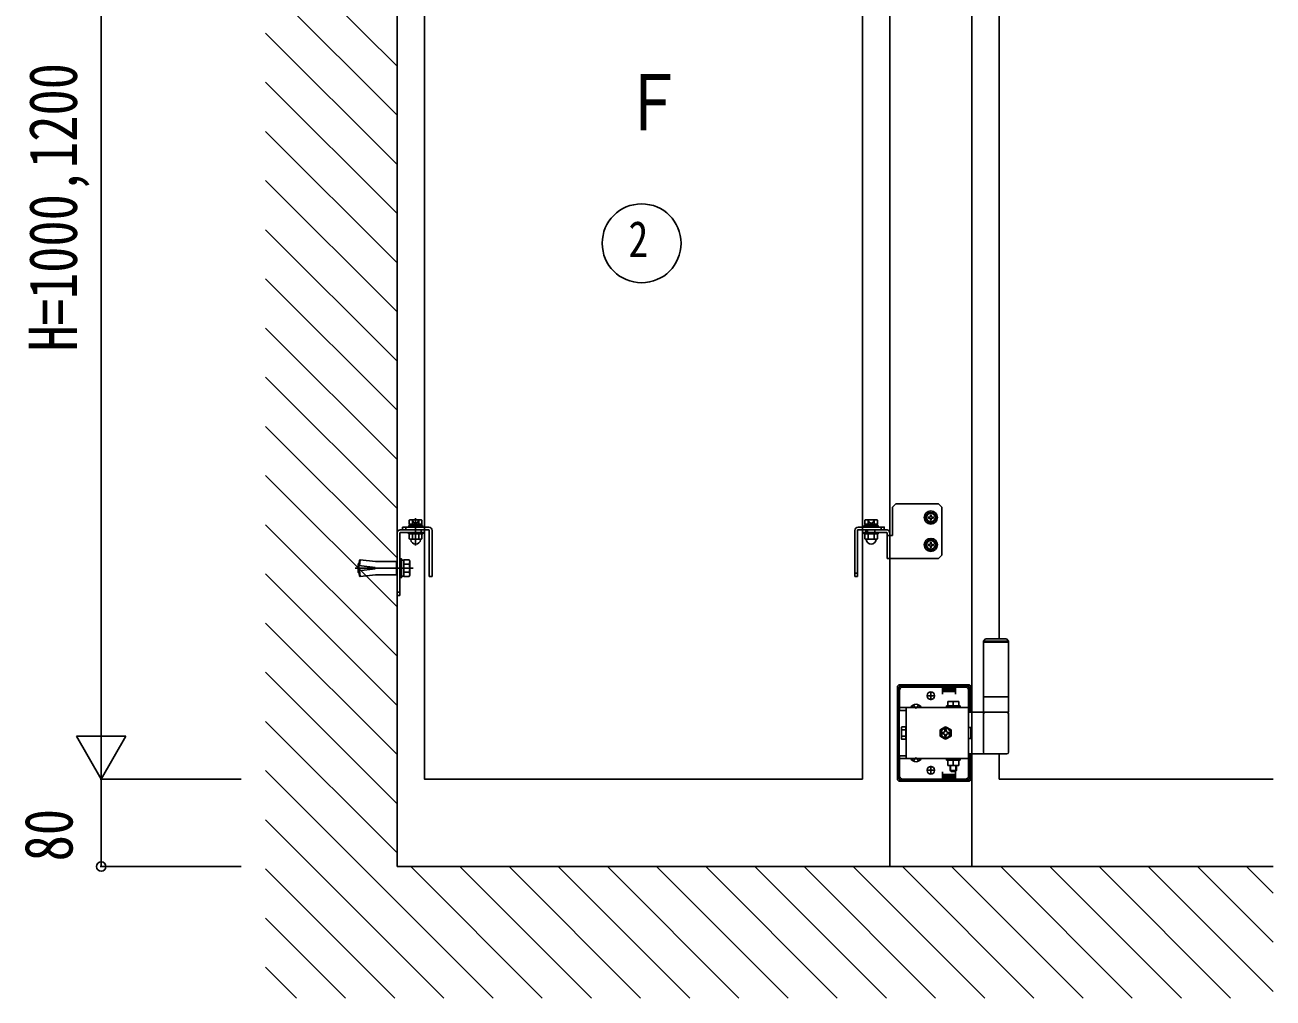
# Model space of a CAD drawing. Units: millimetres, scale not verified. Extents: x -4205 to 4205, y -2970 to 2970.
# Drawn here: x -1375 to -235, y -301 to 588 of the extents above; entities that cross this region are included whole.
import ezdxf
from ezdxf.enums import TextEntityAlignment as Align

# ---------------------------------------------------------------- set-up
doc = ezdxf.new("R2010")
doc.units = ezdxf.units.MM
doc.header["$LTSCALE"] = 20
doc.layers.add('0-3_YKK_A1', color=4, linetype='Continuous')
doc.layers.add('0-4_YKK_D', color=6, linetype='Continuous')
doc.styles.add('ＭＳ ゴシック', font='')
doc.styles.get('ＭＳ ゴシック').set_extended_font_data('MS Gothic')

msp = doc.modelspace()

# ---------------------------------------------------------------- linework, layer by layer
at = {"layer": '0-3_YKK_A1'}
for p, q in [((-584.85, -181), (-584.85, 1115.5)), ((-509.85, -181), (-509.85, 1115.5)), ((-484.85, 27), (-484.85, 922)), ((-1034.85, 549.99), (-1154.85, 669.99)), ((-1034.85, 505.09), (-1154.85, 625.09)), ((-1034.85, 460.18), (-1154.85, 580.18)), ((-1034.85, 415.28), (-1154.85, 535.28)), ((-1034.85, 370.38), (-1154.85, 490.38)), ((-1034.85, 325.48), (-1154.85, 445.48)), ((-1034.85, 280.58), (-1154.85, 400.58)), ((-1034.85, 235.68), (-1154.85, 355.68)), ((-1034.85, 190.78), (-1154.85, 310.78)), ((-1034.85, 145.88), (-1154.85, 265.88)), ((-1034.85, 100.97), (-1154.85, 220.97)), ((-1034.85, 56.07), (-1154.85, 176.07)), ((-579.35, 150.25), (-582.35, 147.25)), ((-540.35, 150.25), (-579.35, 150.25)), ((-540.35, 150.25), (-537.35, 147.25)), ((-1017.85, 137.31), (-1017.85, 112.24)), ((-582.35, 121.45), (-582.35, 147.25)), ((-537.35, 103.25), (-537.35, 147.25)), ((-1034.85, 11.17), (-1154.85, 131.17)), ((-1029.85, 129), (-1029.85, 126.5)), ((-1026.85, 126.5), (-1026.85, 129)), ((-1011.6, 130.6), (-1024.1, 130.6)), ((-1024.1, 130.6), (-1024.1, 129)), ((-1011.6, 129), (-1024.1, 129)), ((-1022.85, 135.8), (-1023.63, 135.35)), ((-1023.43, 130.6), (-1023.43, 131.8)), ((-1022.85, 135.8), (-1012.85, 135.8)), ((-1020.74, 131.8), (-1020.74, 135.35)), ((-1014.97, 131.8), (-1014.97, 135.35)), ((-1012.85, 135.8), (-1012.08, 135.35)), ((-1012.85, 124), (-1012.85, 126.5)), ((-1012.28, 130.6), (-1012.28, 131.8)), ((-1012.08, 131.8), (-1012.08, 135.35)), ((-1011.6, 130.6), (-1011.6, 129)), ((-1005.35, 126), (-1005.35, 84)), ((-1002.85, 84), (-1002.85, 126)), ((-616.85, 84), (-616.85, 126)), ((-614.35, 126), (-614.35, 84)), ((-589.85, 126.5), (-613.85, 126.5)), ((-587.85, 126.5), (-609.85, 126.5)), ((-609.85, 126.5), (-609.85, 124)), ((-608.1, 130.6), (-595.6, 130.6)), ((-608.1, 130.6), (-608.1, 129)), ((-608.1, 129), (-595.6, 129)), ((-606.85, 135.8), (-607.63, 135.35)), ((-607.63, 131.8), (-607.63, 135.35)), ((-607.43, 130.6), (-607.43, 131.8)), ((-596.85, 135.8), (-606.85, 135.8)), ((-606.85, 124), (-606.85, 126.5)), ((-605.1, 124), (-605.1, 126.5)), ((-604.74, 131.8), (-604.74, 135.35)), ((-598.97, 131.8), (-598.97, 135.35)), ((-598.6, 124), (-598.6, 126.5)), ((-596.85, 135.8), (-596.08, 135.35)), ((-596.28, 130.6), (-596.28, 131.8)), ((-595.6, 130.6), (-595.6, 129)), ((-592.85, 126.5), (-592.85, 129)), ((-1034.85, 66.5), (-1034.85, 123.5)), ((-1032.35, 123.5), (-1032.35, 66.5)), ((-1009.85, 124), (-1031.85, 124)), ((-1023.63, 122.55), (-1022.85, 123)), ((-1022.85, 123), (-1012.85, 123)), ((-1021.1, 124), (-1021.1, 123)), ((-1020.74, 122.55), (-1020.74, 118.45)), ((-1014.97, 122.55), (-1014.97, 118.45)), ((-1014.6, 124), (-1014.6, 123)), ((-1012.08, 122.55), (-1012.85, 123)), ((-609.85, 124), (-587.85, 124)), ((-607.63, 122.55), (-606.85, 123)), ((-596.85, 123), (-606.85, 123)), ((-605.1, 124), (-605.1, 123)), ((-604.74, 122.55), (-604.74, 118.45)), ((-598.97, 122.55), (-598.97, 118.45)), ((-598.6, 124), (-598.6, 123)), ((-596.08, 122.55), (-596.85, 123)), ((-587.35, 123.5), (-587.35, 100.25)), ((-584.85, 123.5), (-584.85, 121.45)), ((-584.85, 121.45), (-584.85, 100.25)), ((-540.35, 100.25), (-537.35, 103.25)), ((-1073.2, 91.5), (-1020.03, 91.5)), ((-1069.85, 96), (-1070.35, 95.5)), ((-1070.35, 95.5), (-1070.35, 87.5)), ((-1069.85, 96), (-1069.85, 87)), ((-1069.85, 96), (-1069.48, 95.96)), ((-1069.74, 93.81), (-1069.14, 98.75)), ((-1054.85, 92), (-1069.74, 93.81)), ((-1069.25, 93.75), (-1068.59, 99.19)), ((-1069.14, 98.75), (-1068.59, 99.19)), ((-1068.58, 99.21), (-1054.52, 97.5)), ((-1054.85, 91), (-1054.85, 92)), ((-1054.52, 97.5), (-1035.35, 97.5)), ((-1035.35, 97.5), (-1035.35, 85.5)), ((-1034.85, 97), (-1035.35, 97.5)), ((-1034.85, 86), (-1034.85, 97)), ((-1028.75, 98.75), (-1030.75, 98.75)), ((-1028.75, 99.01), (-1023.83, 99.01)), ((-1028.75, 99.01), (-1028.75, 83.99)), ((-1028.75, 95.25), (-1023.83, 95.25)), ((-1023.25, 98), (-1023.83, 99.01)), ((-1023.25, 98), (-1023.25, 85)), ((-1034.85, -33.73), (-1154.85, 86.27)), ((-1070.35, 87.5), (-1069.85, 87)), ((-1069.85, 87), (-1069.48, 87.04)), ((-1054.85, 91), (-1069.74, 89.19)), ((-1069.74, 89.19), (-1069.14, 84.25)), ((-1069.25, 89.25), (-1068.59, 83.81)), ((-1069.14, 84.25), (-1068.59, 83.81)), ((-1068.58, 83.79), (-1054.52, 85.5)), ((-1054.52, 85.5), (-1035.35, 85.5)), ((-1034.85, 86), (-1035.35, 85.5)), ((-1028.75, 84.25), (-1030.75, 84.25)), ((-1028.75, 87.75), (-1023.83, 87.75)), ((-1028.75, 83.99), (-1023.83, 83.99)), ((-1023.25, 85), (-1023.83, 83.99)), ((-1005.35, 84), (-1002.85, 84)), ((-616.85, 87), (-614.35, 87)), ((-614.35, 84), (-616.85, 84)), ((-1034.85, 69.5), (-1032.35, 69.5)), ((-1032.35, 66.5), (-1034.85, 66.5)), ((-1034.85, -78.63), (-1154.85, 41.37)), ((-497.35, 27), (-499.35, 25)), ((-499.35, 25), (-476.35, 25)), ((-499.35, 24), (-476.35, 24)), ((-497.35, 27), (-478.35, 27)), ((-478.35, 27), (-476.35, 25)), ((-1034.85, -123.53), (-1154.85, -3.53)), ((-577.85, -101), (-577.85, -17)), ((-576.35, -101), (-576.35, -17)), ((-575.85, -15), (-512.85, -15)), ((-575.85, -16.5), (-512.85, -16.5)), ((-575.85, -20), (-575.85, -38.3)), ((-536.85, -17), (-572.85, -17)), ((-547.35, -29), (-547.35, -21)), ((-536.85, -23.5), (-536.85, -17)), ((-524.85, -18), (-536.85, -18)), ((-524.85, -21), (-536.85, -21)), ((-535.85, -19.5), (-535.85, -16.5)), ((-535.85, -19.5), (-525.85, -19.5)), ((-525.85, -19.5), (-525.85, -16.5)), ((-524.85, -23.5), (-524.85, -17)), ((-515.85, -17), (-524.85, -17)), ((-521.35, -16.5), (-521.35, -15)), ((-513.35, -16.5), (-513.35, -15)), ((-512.85, -98), (-512.85, -20)), ((-512.35, -40), (-512.35, -17)), ((-510.85, -40), (-510.85, -17)), ((-563.2, -33.3), (-562, -35.77)), ((-558.5, -33.3), (-559.71, -35.77)), ((-551.35, -25), (-543.35, -25)), ((-550.6, -25.25), (-550.6, -24.75)), ((-544.1, -25.25), (-544.1, -24.75)), ((-531.85, -30.2), (-531.85, -34.2)), ((-521.85, -30.2), (-531.85, -30.2)), ((-526.85, -34.2), (-526.85, -30.63)), ((-521.85, -34.2), (-521.85, -30.2)), ((-499.35, -26), (-476.35, -26)), ((-575.85, -35.8), (-512.85, -35.8)), ((-569.85, -38.3), (-575.85, -38.3)), ((-569.85, -38.3), (-569.85, -35.8)), ((-569.85, -38.3), (-569.85, -79.7)), ((-565.6, -35.29), (-565.6, -35.8)), ((-556.1, -35.29), (-565.6, -35.29)), ((-556.1, -35.8), (-565.6, -35.8)), ((-562, -35.77), (-560.85, -36.38)), ((-559.71, -35.77), (-560.85, -36.38)), ((-556.1, -35.29), (-556.1, -35.8)), ((-533.1, -34.2), (-533.1, -35.8)), ((-520.6, -34.2), (-533.1, -34.2)), ((-533.1, -35.8), (-520.6, -35.8)), ((-531.85, -34.2), (-521.85, -34.2)), ((-520.6, -35.8), (-520.6, -34.2)), ((-509.85, -40), (-512.85, -40)), ((-512.35, -38.3), (-510.85, -38.3)), ((-476.35, -40), (-509.85, -40)), ((-499.35, -76.5), (-499.35, -41.5)), ((-476.35, -76.5), (-476.35, -41.5)), ((-1034.85, -168.43), (-1154.85, -48.43)), ((-574.15, -54), (-573.71, -53.23)), ((-574.15, -54), (-574.15, -64)), ((-570.15, -53.23), (-573.71, -53.23)), ((-570.15, -56.11), (-573.71, -56.11)), ((-570.15, -64.77), (-570.15, -53.23)), ((-570.15, -55.1), (-569.85, -55.1)), ((-570.15, -62.9), (-570.15, -55.1)), ((-538.85, -56.11), (-533.85, -53.23)), ((-538.85, -61.89), (-538.85, -56.11)), ((-534.45, -57.09), (-534.45, -55.85)), ((-534.45, -55.85), (-533.25, -55.85)), ((-533.85, -53.23), (-528.85, -56.11)), ((-533.25, -55.85), (-533.25, -57.09)), ((-528.85, -56.11), (-528.85, -61.89)), ((-574.15, -64), (-573.71, -64.77)), ((-570.15, -61.89), (-573.71, -61.89)), ((-570.15, -64.77), (-573.71, -64.77)), ((-570.15, -62.9), (-569.85, -62.9)), ((-533.85, -64.77), (-538.85, -61.89)), ((-537, -58.4), (-535.76, -58.4)), ((-537, -59.6), (-537, -58.4)), ((-535.76, -59.6), (-537, -59.6)), ((-528.85, -61.89), (-533.85, -64.77)), ((-533.25, -60.91), (-533.25, -62.15)), ((-530.7, -59.6), (-531.94, -59.6)), ((-569.85, -79.7), (-575.85, -79.7)), ((-575.85, -79.7), (-575.85, -98)), ((-569.85, -79.7), (-569.85, -82.2)), ((-512.85, -78), (-509.85, -78)), ((-512.35, -101), (-512.35, -78)), ((-512.35, -79.7), (-510.85, -79.7)), ((-510.85, -101), (-510.85, -78)), ((-509.85, -78), (-477.85, -78)), ((-484.85, -101), (-484.85, -78)), ((-575.85, -82.2), (-512.85, -82.2)), ((-556.1, -82.2), (-565.6, -82.2)), ((-565.6, -82.71), (-565.6, -82.2)), ((-556.1, -82.71), (-565.6, -82.71)), ((-563.2, -84.7), (-562, -82.23)), ((-562, -82.23), (-560.85, -81.62)), ((-559.71, -82.23), (-560.85, -81.62)), ((-558.5, -84.7), (-559.71, -82.23)), ((-556.1, -82.71), (-556.1, -82.2)), ((-547.35, -89), (-547.35, -97)), ((-533.1, -82.2), (-520.6, -82.2)), ((-533.1, -83.8), (-533.1, -82.2)), ((-520.6, -83.8), (-533.1, -83.8)), ((-531.85, -88.8), (-531.85, -83.8)), ((-531.85, -83.8), (-521.85, -83.8)), ((-521.85, -88.8), (-531.85, -88.8)), ((-530.05, -82.2), (-530.05, -83.8)), ((-529.85, -88.8), (-529.85, -93.2)), ((-529.31, -88.8), (-529.31, -93.74)), ((-526.85, -83.8), (-526.85, -88.37)), ((-524.39, -88.8), (-524.39, -93.74)), ((-523.85, -88.8), (-523.85, -93.2)), ((-523.65, -82.2), (-523.65, -83.8)), ((-521.85, -83.8), (-521.85, -88.8)), ((-520.6, -82.2), (-520.6, -83.8)), ((-947.19, -301), (-1154.85, -93.33)), ((-575.85, -101.5), (-512.85, -101.5)), ((-572.85, -101), (-536.85, -101)), ((-551.35, -93), (-543.35, -93)), ((-550.6, -92.75), (-550.6, -93.25)), ((-544.1, -92.75), (-544.1, -93.25)), ((-536.85, -94.5), (-536.85, -101)), ((-524.85, -97), (-536.85, -97)), ((-524.85, -100), (-536.85, -100)), ((-535.85, -98.5), (-535.85, -101.5)), ((-535.85, -98.5), (-525.85, -98.5)), ((-529.85, -93.2), (-528.85, -94.2)), ((-523.85, -93.2), (-529.85, -93.2)), ((-524.85, -94.2), (-528.85, -94.2)), ((-525.85, -98.5), (-525.85, -101.5)), ((-523.85, -93.2), (-524.85, -94.2)), ((-524.85, -94.5), (-524.85, -101)), ((-524.85, -101), (-515.85, -101)), ((-521.35, -103), (-521.35, -101.5)), ((-513.35, -103), (-513.35, -101.5)), ((-484.85, -101), (-234.85, -101)), ((-575.85, -103), (-512.85, -103)), ((-992.09, -301), (-1154.85, -138.24)), ((-1034.85, -181), (-234.85, -181)), ((-902.29, -301), (-1022.29, -181)), ((-857.38, -301), (-977.38, -181)), ((-812.48, -301), (-932.48, -181)), ((-767.58, -301), (-887.58, -181)), ((-722.68, -301), (-842.68, -181)), ((-677.78, -301), (-797.78, -181)), ((-632.88, -301), (-752.88, -181)), ((-587.98, -301), (-707.98, -181)), ((-543.07, -301), (-663.07, -181)), ((-498.17, -301), (-618.17, -181)), ((-453.27, -301), (-573.27, -181)), ((-408.37, -301), (-528.37, -181)), ((-363.47, -301), (-483.47, -181)), ((-318.57, -301), (-438.57, -181)), ((-273.67, -301), (-393.67, -181)), ((-234.85, -294.91), (-348.77, -181)), ((-234.85, -250.01), (-303.86, -181)), ((-234.85, -205.11), (-258.96, -181)), ((-1036.99, -301), (-1154.85, -183.14)), ((-1081.89, -301), (-1154.85, -228.04)), ((-1126.79, -301), (-1154.85, -272.94))]:
    msp.add_line(p, q, dxfattribs=at)
for points in [[(-1034.85, -181), (-1034.85, 1119), (-1154.85, 1119)], [(-548.67, 137.31), (-549.6, 137.31), (-549.6, 138.19), (-548.67, 138.19)], [(-547.79, 139.07), (-547.79, 140), (-546.91, 140), (-546.91, 139.07)], [(-546.03, 138.19), (-545.1, 138.19), (-545.1, 137.31), (-546.03, 137.31)], [(-1031.85, 126.5), (-1009.85, 126.5), (-1009.85, 124)], [(-1005.85, 129), (-1009.85, 129), (-1029.85, 129)], [(-1029.85, 126.5), (-1009.85, 126.5), (-1005.85, 126.5)], [(-1012.08, 131.8), (-1023.63, 131.8), (-1023.63, 135.35)], [(-1020.9, 135.8), (-1019.75, 133.44), (-1017.85, 132.43)], [(-1014.8, 135.8), (-1015.95, 133.44), (-1017.85, 132.43)], [(-613.85, 129), (-589.85, 129), (-589.85, 126.5)], [(-607.63, 131.8), (-596.08, 131.8), (-596.08, 135.35)], [(-604.9, 135.8), (-603.75, 133.44), (-601.85, 132.43)], [(-598.8, 135.8), (-599.95, 133.44), (-601.85, 132.43)], [(-546.91, 136.43), (-546.91, 135.5), (-547.79, 135.5), (-547.79, 136.43)], [(-1023.63, 122.55), (-1023.63, 118.45), (-1022.85, 118), (-1012.85, 118)], [(-1012.08, 122.55), (-1012.08, 118.45), (-1012.85, 118)], [(-607.63, 122.55), (-607.63, 118.45), (-606.85, 118)], [(-596.08, 122.55), (-596.08, 118.45), (-596.85, 118), (-606.85, 118)], [(-587.35, 121.45), (-584.85, 121.45), (-582.35, 121.45)], [(-547.79, 114.07), (-547.79, 115), (-546.91, 115), (-546.91, 114.07)], [(-548.67, 112.31), (-549.6, 112.31), (-549.6, 113.19), (-548.67, 113.19)], [(-546.91, 111.43), (-546.91, 110.5), (-547.79, 110.5), (-547.79, 111.43)], [(-546.03, 113.19), (-545.1, 113.19), (-545.1, 112.31), (-546.03, 112.31)], [(-1032.35, 83), (-1030.75, 83), (-1030.75, 100), (-1032.35, 100)], [(-587.35, 100.25), (-584.85, 100.25), (-540.35, 100.25)], [(-499.35, -40), (-499.35, -26), (-499.35, 25)], [(-476.35, -40), (-476.35, -26), (-476.35, 25)], [(-512.85, -64.1), (-510.85, -64.1), (-510.85, -53.9), (-512.85, -53.9)], [(-533.25, -62.15), (-534.45, -62.15), (-534.45, -60.91)], [(-531.94, -58.4), (-530.7, -58.4), (-530.7, -59.6)]]:
    msp.add_lwpolyline(points, dxfattribs=at)
for points in [[(-1009.85, 1099), (-609.85, 1099), (-609.85, -101), (-1009.85, -101)], [(-547.35, 133.13), (-551.35, 135.44), (-551.35, 140.06), (-547.35, 142.37), (-543.35, 140.06), (-543.35, 135.44)], [(-1024.35, 124), (-1024.35, 123), (-1011.35, 123), (-1011.35, 124)], [(-595.35, 124), (-595.35, 123), (-608.35, 123), (-608.35, 124)], [(-547.35, 108.13), (-551.35, 110.44), (-551.35, 115.06), (-547.35, 117.37), (-543.35, 115.06), (-543.35, 110.44)]]:
    msp.add_lwpolyline(points, close=True, dxfattribs=at)
for centre, radius in [((-547.35, 137.75), 6), ((-547.35, 137.75), 4.7), ((-547.35, 137.75), 4), ((-547.35, 112.75), 6), ((-547.35, 112.75), 4.7), ((-547.35, 112.75), 4)]:
    msp.add_circle(centre, radius, dxfattribs=at)
for centre, radius, start, end in [((-548.67, 139.07), 0.88, 270, 0), ((-548.67, 136.43), 0.88, 0, 90), ((-546.03, 139.07), 0.88, 180, 270), ((-546.03, 136.43), 0.88, 90, 180), ((-1031.85, 123.5), 3, 90, 180), ((-1022.18, 133.24), 2.56, 55.61575, 124.38425), ((-1017.85, 126.25), 9.55, 72.41205, 107.58795), ((-1013.52, 133.24), 2.56, 55.61575, 124.38425), ((-1005.85, 126), 3, 0, 90), ((-1005.85, 126), 0.5, 0, 90), ((-613.85, 126), 3, 90, 180), ((-613.85, 126), 0.5, 90, 180), ((-606.18, 133.24), 2.56, 55.61575, 124.38425), ((-601.85, 126.25), 9.55, 72.41205, 107.58795), ((-597.52, 133.24), 2.56, 55.61575, 124.38425), ((-587.85, 123.5), 3, 80.40956, 89.9991), ((-587.85, 123.5), 3, 359.99909, 80.40956), ((-1031.85, 123.5), 0.5, 90, 180), ((-1022.18, 120.44), 2.56, 55.61575, 124.38425), ((-1022.18, 120.56), 2.56, 235.61575, 304.38425), ((-1022.83, 117.5), 0.5, 5.73917, 90), ((-1017.85, 118), 4.5, 185.73917, 354.26083), ((-1017.85, 113.45), 9.55, 72.41205, 107.58795), ((-1017.85, 127.55), 9.55, 252.41205, 287.58795), ((-1013.52, 120.44), 2.56, 55.61575, 124.38425), ((-1013.52, 120.56), 2.56, 235.61575, 304.38425), ((-1012.88, 117.5), 0.5, 90, 174.26083), ((-606.18, 120.44), 2.56, 55.61575, 124.38425), ((-606.18, 120.56), 2.56, 235.61575, 304.38425), ((-606.83, 117.5), 0.5, 5.73917, 90), ((-601.85, 118), 4.5, 185.73917, 354.26083), ((-601.85, 113.45), 9.55, 72.41205, 107.58795), ((-601.85, 127.55), 9.55, 252.41205, 287.58795), ((-597.52, 120.44), 2.56, 55.61575, 124.38425), ((-597.52, 120.56), 2.56, 235.61575, 304.38425), ((-596.88, 117.5), 0.5, 90, 174.26083), ((-587.85, 123.5), 0.5, 359.9991, 90), ((-548.67, 114.07), 0.88, 270, 0), ((-546.03, 114.07), 0.88, 180, 270), ((-548.67, 111.43), 0.88, 0, 90), ((-546.03, 111.43), 0.88, 90, 180), ((-1026.57, 97.13), 3.32, 325.61575, 34.38425), ((-1035.67, 91.5), 12.42, 342.41205, 17.58795), ((-1026.57, 85.87), 3.32, 325.61575, 34.38425), ((-575.85, -17), 2, 90, 180), ((-575.85, -17), 0.5, 90, 180), ((-572.85, -20), 3, 90, 180), ((-547.35, -24.75), 3.25, 0, 180), ((-515.85, -20), 3, 0, 90), ((-512.85, -17), 2, 0, 90), ((-512.85, -17), 0.5, 0, 90), ((-560.85, -38.57), 5.77, 34.65097, 145.34903), ((-547.35, -25.25), 3.25, 180, 0), ((-529.35, -37.63), 7.43, 70.34714, 109.65286), ((-524.35, -37.63), 7.43, 70.34714, 109.65286), ((-497.85, -41.5), 1.5, 90, 180), ((-477.85, -41.5), 1.5, 360, 90), ((-571.6, -54.67), 2.56, 145.61575, 214.38425), ((-564.6, -59), 9.55, 162.41205, 197.58795), ((-533.85, -59), 5, 103.11701, 349.84078), ((-533.85, -59), 4.3, 96.72822, 356.22957), ((-533.85, -59), 5, 349.84078, 103.11701), ((-533.85, -59), 4.3, 356.22957, 96.72822), ((-571.6, -63.33), 2.56, 145.61575, 214.38425), ((-535.76, -57.09), 1.31, 270, 0), ((-535.76, -60.91), 1.31, 0, 90), ((-531.94, -57.09), 1.31, 180, 270), ((-531.94, -60.91), 1.31, 90, 180), ((-497.85, -76.5), 1.5, 180, 270), ((-477.85, -76.5), 1.5, 270, 360), ((-560.85, -79.43), 5.77, 214.65097, 325.34903), ((-547.35, -92.75), 3.25, 0, 180), ((-529.35, -81.37), 7.43, 250.34714, 289.65286), ((-524.35, -81.37), 7.43, 250.34714, 289.65286), ((-575.85, -101), 2, 180, 270), ((-575.85, -101), 0.5, 180, 270), ((-572.85, -98), 3, 180, 270), ((-547.35, -93.25), 3.25, 180, 0), ((-515.85, -98), 3, 270, 0), ((-512.85, -101), 0.5, 270, 0), ((-512.85, -101), 2, 270, 0)]:
    msp.add_arc(centre, radius, start, end, dxfattribs=at)
at = {"layer": '0-4_YKK_D'}
for p, q in [((-1304.98, -56), (-1304.98, 1054)), ((-1304.98, -101), (-1304.98, -23.06)), ((-1304.98, -101), (-1327.48, -62.03)), ((-1282.48, -62.03), (-1327.48, -62.03)), ((-1304.98, -101), (-1282.48, -62.03)), ((-1177.16, -101), (-1305.98, -101)), ((-1177.16, -101), (-1305.98, -101)), ((-1304.98, -101), (-1304.98, -181)), ((-1177.16, -181), (-1305.98, -181))]:
    msp.add_line(p, q, dxfattribs=at)
for centre, radius in [((-811.47, 388.15), 36), ((-1304.98, -181), 4.25)]:
    msp.add_circle(centre, radius, dxfattribs=at)

# ---------------------------------------------------------------- texts
at = {"layer": '0-3_YKK_A1', "style": 'ＭＳ ゴシック', "width": 0.8}
msp.add_text('Ｆ', height=51.32, dxfattribs=at).set_placement((-829.05, 475.88), align=Align.BOTTOM_LEFT)
at = {"layer": '0-4_YKK_D', "style": 'ＭＳ ゴシック', "width": 0.8}
for s, p in [('H=1000,1200', (-1313.93, 289.4)), ('80', (-1317.98, -176.2))]:
    msp.add_text(s, height=43.99, rotation=90, dxfattribs=at).set_placement(p, align=Align.BOTTOM_LEFT)
msp.add_text('2', height=32.99, dxfattribs=at).set_placement((-823.47, 365.65), align=Align.BOTTOM_LEFT)

doc.saveas('drawing.dxf')
